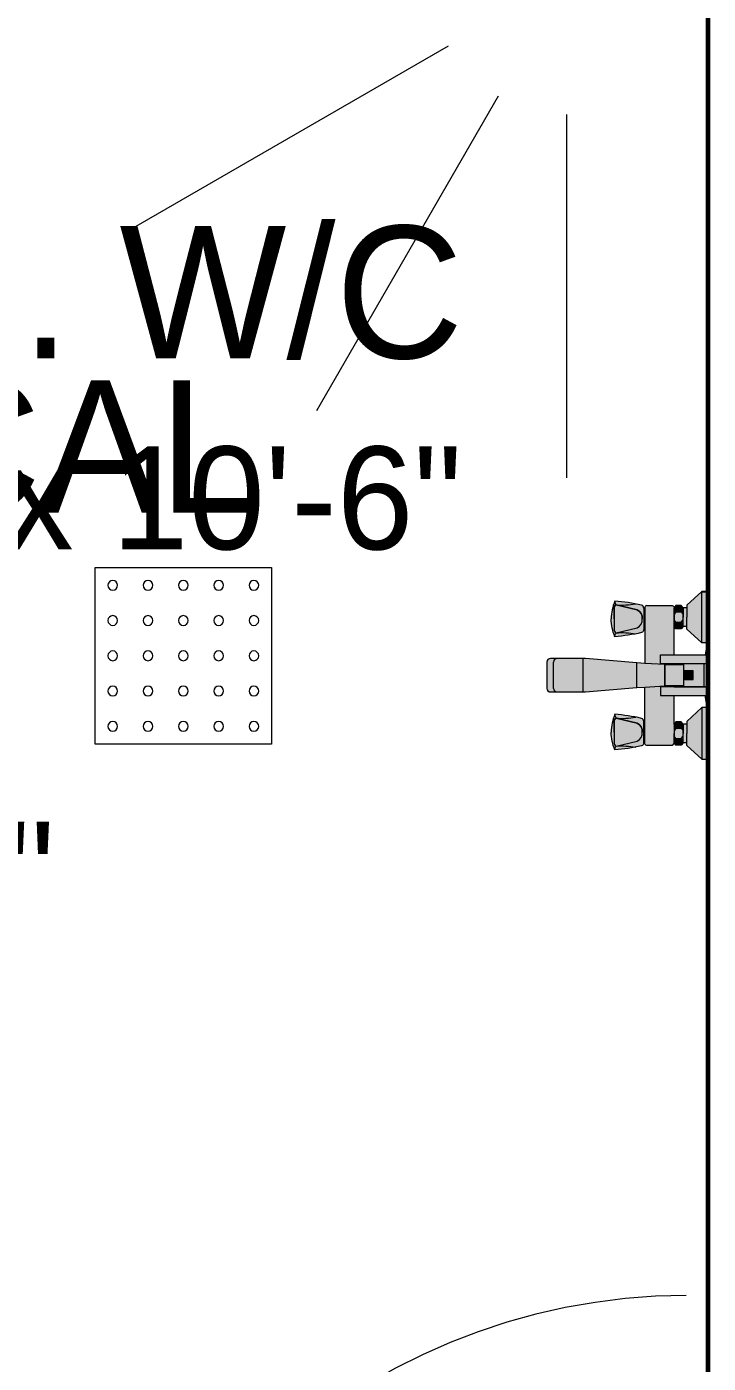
# Model space of a CAD drawing. Header units: feet. Extents: x 109753 to 150441, y 47761 to 75080.
# Drawn here: x 127911.8 to 127942.7, y 51290.9 to 51351.5 of the extents above; entities that cross this region are included whole.
import ezdxf

# ---------------------------------------------------------------- set-up
doc = ezdxf.new("R2010")
doc.units = ezdxf.units.FT
doc.header["$LTSCALE"] = 50
doc.header["$MEASUREMENT"] = 0
doc.linetypes.add('( Hidden )', pattern=[0.375, 0.25, -0.125])
for name, color, linetype, lineweight in [('A-Furniture', 175, 'Continuous', 0), ('DOORS', 7, 'Continuous', 15), ('HATCH', 9, 'Continuous', 9), ('TEXT', 181, 'Continuous', 13), ('WALL', 1, 'Continuous', 60)]:
    doc.layers.add(name, color=color, linetype=linetype, lineweight=lineweight)
doc.layers.add('WC-OUTL', color=7, linetype='Continuous')
doc.styles.add('GL_Imperial', font='GOTHIC.TTF', dxfattribs={"height": 8})

# ---------------------------------------------------------------- blocks, each defined once
blk = doc.blocks.new('*U536')
at = {"color": 9, "linetype": '( Hidden )', "lineweight": 0, "ltscale": 5, "true_color": 0xc7c8ca}
blk.add_line((0, 3), (30, 3), dxfattribs=at)
blk.add_arc((1, 1), 28, 270, 0, dxfattribs=at)
at = {"layer": 'DOORS'}
for p, q in [((0, 0), (0, 3)), ((2, 3), (0, 3)), ((2, 3), (2, 1)), ((28, 3), (28, 1)), ((28, 3), (30, 3)), ((30, 3), (30, 0)), ((1, 1), (1, 0)), ((2, 1), (1, 1)), ((1.057, 0.632), (1, 0.632)), ((1, 0.632), (1, -0.032)), ((1.057, 0.632), (1.057, -0.006)), ((28, 1), (29, 1)), ((29, 1), (29, 0)), ((1.611, 0.403), (1.159, -0.049)), ((1.651, 0.362), (1.182, -0.107)), ((1.651, 0.362), (1.611, 0.403)), ((1, 0), (0, 0)), ((29, 0), (30, 0))]:
    blk.add_line(p, q, dxfattribs=at)
at = {"layer": 'DOORS', "color": 8}
for p, q in [((20.031, -16.393), (20.541, -15.718)), ((20.07, -16.437), (20.589, -15.749)), ((20.152, -16.513), (20.698, -15.85)), ((20.254, -16.609), (20.822, -15.967)), ((20.458, -16.801), (21.065, -16.195)), ((20.563, -16.899), (21.189, -16.311)), ((20.854, -15.956), (20.865, -15.944)), ((20.975, -16.047), (20.865, -15.944)), ((20.975, -16.047), (21.085, -16.15)), ((21.073, -16.162), (21.085, -16.15)), ((19.593, -16.498), (19.967, -16.722)), ((19.75, -16.645), (20.023, -16.775)), ((19.916, -16.801), (20.084, -16.833)), ((20.048, -16.925), (20.151, -16.895)), ((20.058, -16.667), (20.135, -16.584)), ((20.076, -16.684), (20.153, -16.601)), ((20.113, -16.719), (20.191, -16.636)), ((20.159, -17.029), (20.182, -16.924)), ((20.172, -16.773), (20.249, -16.691)), ((20.302, -16.896), (20.38, -16.814)), ((20.361, -16.951), (20.438, -16.868)), ((20.398, -16.986), (20.476, -16.903)), ((20.416, -17.003), (20.493, -16.92)), ((20.645, -16.975), (21.298, -16.412)), ((20.691, -17.012), (21.331, -16.459)), ((18.965, -17.168), (19.214, -17.526)), ((19.123, -17.315), (19.27, -17.579)), ((19.289, -17.471), (19.331, -17.637)), ((20.292, -17.153), (20.249, -16.987)), ((20.458, -17.308), (20.31, -17.044)), ((20.615, -17.455), (20.367, -17.097)), ((18.89, -17.612), (18.249, -18.165)), ((18.935, -17.648), (18.283, -18.211)), ((19.017, -17.725), (18.391, -18.312)), ((19.119, -17.82), (18.515, -18.429)), ((19.324, -18.012), (18.759, -18.657)), ((19.429, -18.11), (18.883, -18.773)), ((19.164, -17.621), (19.087, -17.703)), ((19.182, -17.638), (19.105, -17.72)), ((19.22, -17.673), (19.143, -17.755)), ((19.278, -17.728), (19.201, -17.81)), ((19.409, -17.85), (19.332, -17.932)), ((19.467, -17.905), (19.39, -17.987)), ((19.421, -17.595), (19.398, -17.699)), ((19.505, -17.94), (19.428, -18.022)), ((19.532, -17.699), (19.429, -17.728)), ((19.523, -17.957), (19.446, -18.039)), ((19.664, -17.823), (19.496, -17.791)), ((19.83, -17.978), (19.558, -17.848)), ((19.988, -18.126), (19.614, -17.901)), ((18.507, -18.461), (18.495, -18.474)), ((18.605, -18.577), (18.495, -18.474)), ((18.605, -18.577), (18.715, -18.68)), ((18.727, -18.667), (18.715, -18.68)), ((19.51, -18.187), (18.991, -18.875)), ((19.549, -18.23), (19.04, -18.905))]:
    blk.add_line(p, q, dxfattribs=at)
at = {"layer": 'DOORS', "color": 1}
for p, q in [((20.038, -16.337), (20.488, -15.741)), ((20.573, -15.733), (20.943, -16.081)), ((20.618, -15.776), (20.638, -15.754)), ((20.638, -15.754), (20.964, -16.059)), ((21.314, -16.428), (20.943, -16.081)), ((21.289, -16.364), (20.964, -16.059)), ((21.269, -16.385), (21.289, -16.364)), ((19.457, -16.45), (19.463, -16.444)), ((19.544, -16.441), (19.881, -16.649)), ((19.881, -16.649), (19.886, -16.654)), ((19.966, -16.652), (19.963, -16.655)), ((20.043, -16.653), (20.237, -16.835)), ((20.045, -16.413), (20.357, -16.706)), ((20.051, -16.661), (20.129, -16.578)), ((20.125, -16.489), (20.121, -16.493)), ((20.124, -16.574), (20.314, -16.752)), ((20.431, -17.017), (20.237, -16.835)), ((20.505, -16.931), (20.314, -16.752)), ((20.67, -16.999), (20.357, -16.706)), ((20.423, -17.009), (20.5, -16.926)), ((20.59, -16.924), (20.585, -16.928)), ((20.747, -17.001), (21.312, -16.513)), ((18.909, -17.036), (18.903, -17.042)), ((18.905, -17.123), (19.135, -17.446)), ((19.135, -17.446), (19.14, -17.45)), ((19.143, -17.53), (19.146, -17.527)), ((20.437, -17.093), (20.435, -17.097)), ((20.445, -17.178), (20.441, -17.173)), ((20.675, -17.501), (20.445, -17.178)), ((18.834, -17.623), (18.268, -18.111)), ((18.91, -17.624), (19.223, -17.917)), ((18.991, -17.7), (18.995, -17.695)), ((19.076, -17.693), (19.266, -17.871)), ((19.158, -17.615), (19.081, -17.697)), ((19.149, -17.607), (19.343, -17.789)), ((19.536, -18.211), (19.223, -17.917)), ((19.457, -18.05), (19.266, -17.871)), ((19.538, -17.971), (19.343, -17.789)), ((19.529, -17.963), (19.452, -18.045)), ((19.455, -18.135), (19.459, -18.13)), ((19.615, -17.972), (19.618, -17.969)), ((19.7, -17.975), (19.695, -17.97)), ((20.037, -18.183), (19.7, -17.975)), ((20.123, -18.174), (20.117, -18.18)), ((20.672, -17.588), (20.678, -17.581)), ((18.266, -18.196), (18.637, -18.543)), ((18.312, -18.238), (18.291, -18.26)), ((18.291, -18.26), (18.617, -18.564)), ((18.942, -18.869), (18.617, -18.564)), ((19.008, -18.89), (18.637, -18.543)), ((19.542, -18.287), (19.092, -18.883)), ((18.962, -18.848), (18.942, -18.869))]:
    blk.add_line(p, q, dxfattribs=at)
at = {"layer": 'DOORS'}
blk.add_lwpolyline([(1.204, -0.085), (20.775, -18.819), (21.361, -18.233), (1.584, 0.295)], dxfattribs=at)
for radius in [0.111, 0.0537]:
    blk.add_circle((1.071, -0.116), radius, dxfattribs=at)
at = {"layer": 'DOORS', "color": 1}
for centre, start, end in [((20.534, -15.775), 46.86598, 142.94236), ((20.084, -16.371), 142.94236, 226.86598), ((19.505, -16.483), 46.86598, 136.86598), ((19.925, -16.612), 226.86598, 311.60874), ((20.004, -16.695), 46.86598, 131.60874), ((20.163, -16.532), 136.86598, 226.86598), ((20.544, -16.889), 226.86598, 316.86598), ((21.275, -16.47), 310.78961, 46.86598), ((18.944, -17.081), 136.86598, 226.86598), ((19.188, -17.565), 142.12323, 226.86598), ((19.101, -17.492), 322.12323, 46.86598), ((20.48, -17.132), 142.12323, 226.86598), ((20.392, -17.058), 322.12323, 46.86598), ((20.709, -16.958), 226.86598, 310.78961), ((20.636, -17.542), 316.86598, 46.86598), ((18.305, -18.154), 130.78961, 226.86598), ((18.871, -17.666), 46.86598, 130.78961), ((19.037, -17.734), 46.86598, 136.86598), ((19.418, -18.091), 316.86598, 46.86598), ((19.577, -17.929), 226.86598, 311.60874), ((19.656, -18.012), 46.86598, 131.60874), ((20.076, -18.141), 226.86598, 316.86598), ((19.497, -18.252), 322.94236, 46.86598), ((19.047, -18.848), 226.86598, 322.94236)]:
    blk.add_arc(centre, 0.0571, start, end, dxfattribs=at)
blk = doc.blocks.new('A$C5DD272C8')
at = {"lineweight": 0, "ltscale": 0.1}
blk.add_lwpolyline([(-100, 0), (100, 0), (100, 200), (-100, 200)], close=True, dxfattribs=at)
for centre in [(-80, 180), (-40, 180), (0, 180), (40, 180), (80, 180), (-80, 140), (-40, 140), (0, 140), (40, 140), (80, 140), (-80, 100), (-40, 100), (0, 100), (40, 100), (80, 100), (-80, 60), (-40, 60), (0, 60), (40, 60), (80, 60), (-80, 20), (-40, 20), (0, 20), (40, 20), (80, 20)]:
    blk.add_circle(centre, 5.52, dxfattribs=at)
blk = doc.blocks.new('*U861')
at = {"true_color": 0xffffff}
h = blk.add_hatch(color=7, dxfattribs=at)
h.dxf.hatch_style = 1
edge = h.paths.add_edge_path()
edge.add_arc((0.015, 0.1787), 0.004, 360, 450)
edge.add_line((0.015, 0.1827), (-0.015, 0.1827))
edge.add_arc((-0.015, 0.1787), 0.004, 90, 180)
edge.add_line((-0.019, 0.1787), (-0.019, 0.1717))
edge.add_line((-0.019, 0.1717), (-0.019, 0.1387))
edge.add_line((-0.019, 0.1387), (-0.014, 0.0807))
edge.add_line((-0.014, 0.0807), (-0.0134, 0.0716))
edge.add_line((-0.0134, 0.0716), (-0.0523, 0.0716))
edge.add_line((-0.0523, 0.0716), (-0.0523, 0.0728))
edge.add_arc((-0.0527, 0.077), 0.00417, 275.2861, 335.1491)
edge.add_arc((-0.2501, 0.1212), 0.2064, 347.1247, 355.6663)
edge.add_arc((-0.0658, 0.0528), 0.057, 67.8225, 88.6863)
edge.add_arc((-0.0632, 0.0528), 0.057, 91.3137, 112.1775)
edge.add_arc((0.1212, 0.1212), 0.2064, 184.3337, 192.8753)
edge.add_arc((-0.0763, 0.077), 0.00417, 204.8509, 264.7139)
edge.add_line((-0.0767, 0.0728), (-0.0767, 0.0716))
edge.add_arc((-0.0772, 0.0694), 0.00226, 76.3145, 180)
edge.add_line((-0.0795, 0.0694), (-0.0795, 0.0404))
edge.add_line((-0.0795, 0.0404), (-0.0765, 0.0384))
edge.add_line((-0.0765, 0.0384), (-0.0791, 0.0364))
edge.add_line((-0.0791, 0.0364), (-0.0791, 0.0302))
edge.add_line((-0.0791, 0.0302), (-0.0765, 0.028))
edge.add_line((-0.0765, 0.028), (-0.0765, 0.0238))
edge.add_line((-0.0765, 0.0238), (-0.0795, 0.0238))
edge.add_line((-0.0795, 0.0238), (-0.0951, 0.007))
edge.add_line((-0.0951, 0.007), (-0.0951, -0.0004))
edge.add_line((-0.0951, -0.0004), (-0.0367, -0.0004))
edge.add_line((-0.0367, -0.0004), (-0.0367, 0.007))
edge.add_line((-0.0367, 0.007), (-0.0523, 0.0238))
edge.add_line((-0.0523, 0.0238), (-0.0553, 0.0238))
edge.add_line((-0.0553, 0.0238), (-0.0553, 0.028))
edge.add_line((-0.0553, 0.028), (-0.0527, 0.0302))
edge.add_line((-0.0527, 0.0302), (-0.0527, 0.0364))
edge.add_line((-0.0527, 0.0364), (-0.0553, 0.0384))
edge.add_line((-0.0553, 0.0384), (-0.023, 0.0384))
edge.add_line((-0.023, 0.0384), (-0.023, 0.0031))
edge.add_line((-0.023, 0.0031), (-0.0319, 0.0017))
edge.add_line((-0.0319, 0.0017), (-0.0319, 0))
edge.add_line((-0.0319, 0), (-0.023, 0))
edge.add_line((-0.023, 0), (-0.023, -0.0003))
edge.add_line((-0.023, -0.0003), (-0.013, -0.0003))
edge.add_line((-0.013, -0.0003), (-0.013, 0))
edge.add_line((-0.013, 0), (0.013, 0))
edge.add_line((0.013, 0), (0.013, -0.0003))
edge.add_line((0.013, -0.0003), (0.023, -0.0003))
edge.add_line((0.023, -0.0003), (0.023, 0))
edge.add_line((0.023, 0), (0.0319, 0))
edge.add_line((0.0319, 0), (0.0319, 0.0017))
edge.add_line((0.0319, 0.0017), (0.023, 0.0031))
edge.add_line((0.023, 0.0031), (0.023, 0.0384))
edge.add_line((0.023, 0.0384), (0.0553, 0.0384))
edge.add_line((0.0553, 0.0384), (0.0527, 0.0364))
edge.add_line((0.0527, 0.0364), (0.0527, 0.0302))
edge.add_line((0.0527, 0.0302), (0.0553, 0.028))
edge.add_line((0.0553, 0.028), (0.0553, 0.0238))
edge.add_line((0.0553, 0.0238), (0.0523, 0.0238))
edge.add_line((0.0523, 0.0238), (0.0367, 0.007))
edge.add_line((0.0367, 0.007), (0.0367, -0.0004))
edge.add_line((0.0367, -0.0004), (0.0951, -0.0004))
edge.add_line((0.0951, -0.0004), (0.0951, 0.007))
edge.add_line((0.0951, 0.007), (0.0795, 0.0238))
edge.add_line((0.0795, 0.0238), (0.0765, 0.0238))
edge.add_line((0.0765, 0.0238), (0.0765, 0.028))
edge.add_line((0.0765, 0.028), (0.0791, 0.0302))
edge.add_line((0.0791, 0.0302), (0.0791, 0.0364))
edge.add_line((0.0791, 0.0364), (0.0765, 0.0384))
edge.add_line((0.0765, 0.0384), (0.0769, 0.0384))
edge.add_arc((0.0769, 0.0404), 0.002, 270, 360)
edge.add_line((0.0789, 0.0404), (0.0789, 0.0694))
edge.add_arc((0.0767, 0.0694), 0.00226, 0, 103.6855)
edge.add_line((0.0761, 0.0716), (0.0761, 0.0728))
edge.add_arc((0.0757, 0.077), 0.00417, 275.2861, 335.1491)
edge.add_arc((-0.1217, 0.1212), 0.2064, 347.1247, 355.6663)
edge.add_arc((0.0626, 0.0528), 0.057, 67.8225, 88.6863)
edge.add_arc((0.0652, 0.0528), 0.057, 91.3137, 112.1775)
edge.add_arc((0.2496, 0.1212), 0.2064, 184.3337, 192.8753)
edge.add_arc((0.0521, 0.077), 0.00417, 204.8509, 264.7139)
edge.add_line((0.0517, 0.0728), (0.0517, 0.0716))
edge.add_line((0.0517, 0.0716), (0.0134, 0.0716))
edge.add_line((0.0134, 0.0716), (0.014, 0.0807))
edge.add_line((0.014, 0.0807), (0.019, 0.1387))
edge.add_line((0.019, 0.1387), (0.019, 0.1717))
edge.add_line((0.019, 0.1717), (0.019, 0.1787))
h = blk.add_hatch(color=7, dxfattribs=at)
h.dxf.hatch_style = 1
h.paths.add_polyline_path([(-0.019, 0.1417), (-0.019, 0.1717), (-0.019, 0.1787, -0.414214), (-0.015, 0.1827), (0.015, 0.1827, -0.414214), (0.019, 0.1787), (0.019, 0.1717), (0.019, 0.1417)])
h = blk.add_hatch(color=7, dxfattribs=at)
h.dxf.hatch_style = 1
h.paths.add_polyline_path([(-0.0443, 0.1056, 0.167018), (-0.0487, 0.1042, 0.256857), (-0.0527, 0.1064), (-0.0645, 0.1064), (-0.0763, 0.1064, 0.256857), (-0.0803, 0.1042, 0.167018), (-0.0847, 0.1056, -0.091288), (-0.0645, 0.1098, -0.091288)])
h = blk.add_hatch(color=7, dxfattribs=at)
h.dxf.hatch_style = 1
h.paths.add_polyline_path([(0.0521, 0.1064, 0.256857), (0.0481, 0.1042, 0.167018), (0.0437, 0.1056, -0.091288), (0.0639, 0.1098, -0.091288), (0.0841, 0.1056, 0.167018), (0.0797, 0.1042, 0.256857), (0.0757, 0.1064), (0.0639, 0.1064)])
h = blk.add_hatch(color=7, dxfattribs=at)
h.dxf.hatch_style = 1
h.paths.add_polyline_path([(-0.0815, 0.0819, -0.029008), (-0.0847, 0.1056, -0.167018), (-0.0803, 0.1042, -0.059643)])
h = blk.add_hatch(color=7, dxfattribs=at)
h.dxf.hatch_style = 1
h.paths.add_polyline_path([(-0.0487, 0.1042, -0.167018), (-0.0443, 0.1056, -0.029008), (-0.0475, 0.0819, -0.059643)])
h = blk.add_hatch(color=7, dxfattribs=at)
h.dxf.hatch_style = 1
h.paths.add_polyline_path([(0.0469, 0.0819, -0.029008), (0.0437, 0.1056, -0.167018), (0.0481, 0.1042, -0.059643)])
h = blk.add_hatch(color=7, dxfattribs=at)
h.dxf.hatch_style = 1
h.paths.add_polyline_path([(0.0797, 0.1042, -0.167018), (0.0841, 0.1056, -0.029008), (0.0809, 0.0819, -0.059643)])
h = blk.add_hatch(color=7, dxfattribs=at)
h.dxf.hatch_style = 1
h.paths.add_polyline_path([(-0.0134, 0.0716), (-0.014, 0.0807), (0.014, 0.0807), (0.0134, 0.0716), (0.012, 0.0487), (-0.012, 0.0487)])
h = blk.add_hatch(color=7, dxfattribs=at)
h.dxf.hatch_style = 1
h.paths.add_polyline_path([(-0.0134, 0.0716), (-0.012, 0.0487), (-0.012, 0.0384), (-0.013, 0.0384), (-0.013, 0.0537), (-0.023, 0.0537), (-0.023, 0.0384), (-0.0557, 0.0384), (-0.0659, 0.0384), (-0.0739, 0.0384), (-0.0765, 0.0384), (-0.0795, 0.0404), (-0.0795, 0.0694, -0.486035), (-0.0767, 0.0716), (-0.0523, 0.0716)])
h = blk.add_hatch(color=7, dxfattribs=at)
h.dxf.hatch_style = 1
h.paths.add_polyline_path([(0.0517, 0.0716), (0.0761, 0.0716, -0.486035), (0.0789, 0.0694), (0.0789, 0.0404, -0.414214), (0.0769, 0.0384), (0.0759, 0.0384), (0.0659, 0.0384), (0.0579, 0.0384), (0.0553, 0.0384), (0.023, 0.0384), (0.023, 0.0537), (0.013, 0.0537), (0.013, 0.0384), (0.012, 0.0384), (0.012, 0.0487), (0.0134, 0.0716)])
h = blk.add_hatch(color=7, dxfattribs=at)
h.dxf.hatch_style = 1
h.paths.add_polyline_path([(-0.013, 0.0046), (-0.013, 0.0017), (-0.013, -0.0003), (-0.023, -0.0003), (-0.023, 0), (-0.023, 0.0031), (-0.023, 0.0384), (-0.023, 0.0537), (-0.013, 0.0537), (-0.013, 0.0384)])
h = blk.add_hatch(color=7, dxfattribs=at)
h.dxf.hatch_style = 1
h.paths.add_polyline_path([(0.023, 0.0031), (0.023, -0.0003), (0.013, -0.0003), (0.013, 0), (0.013, 0.0046), (0.013, 0.0384), (0.013, 0.0537), (0.023, 0.0537), (0.023, 0.0384)])
h = blk.add_hatch(color=7, dxfattribs=at)
h.dxf.hatch_style = 1
h.paths.add_polyline_path([(-0.0717, 0.0302), (-0.0739, 0.028), (-0.0765, 0.028), (-0.0791, 0.0302), (-0.0791, 0.0364), (-0.0765, 0.0384), (-0.0739, 0.0384), (-0.0717, 0.0364)])
h = blk.add_hatch(color=7, dxfattribs=at)
h.dxf.hatch_style = 1
h.paths.add_polyline_path([(-0.0601, 0.0364), (-0.0579, 0.0384), (-0.0553, 0.0384), (-0.0527, 0.0364), (-0.0527, 0.0302), (-0.0553, 0.028), (-0.0579, 0.028), (-0.0601, 0.0302)])
h = blk.add_hatch(color=7, dxfattribs=at)
h.dxf.hatch_style = 1
h.paths.add_polyline_path([(0.0527, 0.0364), (0.0553, 0.0384), (0.0579, 0.0384), (0.0601, 0.0364), (0.0601, 0.0302), (0.0579, 0.028), (0.0553, 0.028), (0.0527, 0.0302)])
h = blk.add_hatch(color=7, dxfattribs=at)
h.dxf.hatch_style = 1
h.paths.add_polyline_path([(0.0717, 0.0364), (0.0739, 0.0384), (0.0765, 0.0384), (0.0791, 0.0364), (0.0791, 0.0302), (0.0765, 0.028), (0.0739, 0.028), (0.0717, 0.0302)])
h = blk.add_hatch(color=7, dxfattribs=at)
h.dxf.hatch_style = 1
h.paths.add_polyline_path([(-0.0659, 0.0238), (-0.0553, 0.0238), (-0.0523, 0.0238), (-0.0367, 0.007), (-0.0951, 0.007), (-0.0795, 0.0238), (-0.0765, 0.0238)])
h = blk.add_hatch(color=7, dxfattribs=at)
h.dxf.hatch_style = 1
h.paths.add_polyline_path([(0.005, 0.0277), (0.005, 0.0166), (-0.005, 0.0166), (-0.005, 0.0277)])
h = blk.add_hatch(color=7, dxfattribs=at)
h.dxf.hatch_style = 1
h.paths.add_polyline_path([(0.0367, 0.007), (0.0523, 0.0238), (0.0553, 0.0238), (0.0659, 0.0238), (0.0765, 0.0238), (0.0795, 0.0238), (0.0951, 0.007)])
h = blk.add_hatch(color=7, dxfattribs=at)
h.dxf.hatch_style = 1
h.paths.add_polyline_path([(-0.023, 0.0017), (-0.0319, 0.0017), (-0.023, 0.0031)])
h = blk.add_hatch(color=7, dxfattribs=at)
h.dxf.hatch_style = 1
h.paths.add_polyline_path([(0.013, 0.0017), (0, 0.0017), (-0.013, 0.0017), (-0.013, 0.0046), (0.0125, 0.0046), (0.013, 0.0046)])
h = blk.add_hatch(color=7, dxfattribs=at)
h.dxf.hatch_style = 1
h.paths.add_polyline_path([(0.0319, 0.0017), (0.023, 0.0017), (0.023, 0.0031)])
at = {"color": 252, "lineweight": 5}
for p, q in [((0.015, 0.1757), (-0.015, 0.1757)), ((0.019, 0.1417), (-0.019, 0.1417)), ((-0.014, 0.0807), (0.014, 0.0807))]:
    blk.add_line(p, q, dxfattribs=at)
for p, q in [((-0.0523, 0.0716), (-0.0134, 0.0716)), ((0.0517, 0.0716), (0.0134, 0.0716)), ((-0.013, 0.0384), (-0.012, 0.0384)), ((0.013, 0.0384), (0.012, 0.0384))]:
    blk.add_line(p, q)
for points in [[(0.0134, 0.0716), (0.014, 0.0807), (0.019, 0.1387), (0.019, 0.1717), (0.019, 0.1787, 0.414214), (0.015, 0.1827), (-0.015, 0.1827, 0.414214), (-0.019, 0.1787)], [(-0.0767, 0.0728, -0.267309), (-0.0801, 0.0752, -0.037287), (-0.0847, 0.1056, -0.091288), (-0.0645, 0.1098, -2.64258)], [(-0.0523, 0.0728, 0.267309), (-0.0489, 0.0752, 0.037287), (-0.0443, 0.1056, 0.091288), (-0.0645, 0.1098, 2.64258)], [(0.0517, 0.0728, -0.267309), (0.0483, 0.0752, -0.037287), (0.0437, 0.1056, -0.091288), (0.0639, 0.1098, -2.64258)], [(0.0761, 0.0728, 0.267309), (0.0795, 0.0752, 0.037287), (0.0841, 0.1056, 0.091288), (0.0639, 0.1098, 2.64258)], [(-0.0765, 0.0384), (-0.0795, 0.0404), (-0.0795, 0.0694, -0.486035), (-0.0767, 0.0716)], [(0.0789, 0.0694), (0.0789, 0.0404, -0.414214), (0.0769, 0.0384), (0.0759, 0.0384)], [(0.0789, 0.0694, 0.486035), (0.0761, 0.0716)]]:
    blk.add_lwpolyline(points, format="xyb")
for points in [[(-0.019, 0.1787), (-0.019, 0.1717), (-0.019, 0.1387), (-0.014, 0.0807), (-0.0134, 0.0716)], [(0.0759, 0.0716), (0.0761, 0.0716)], [(-0.0765, 0.028), (-0.0791, 0.0302), (-0.0791, 0.0364), (-0.0765, 0.0384)], [(-0.0557, 0.0384), (-0.023, 0.0384)], [(-0.0553, 0.028), (-0.0527, 0.0302), (-0.0527, 0.0364), (-0.0553, 0.0384)], [(-0.023, 0.0384), (-0.023, 0.0031)], [(-0.013, 0.0046), (-0.013, 0.0384)], [(-0.005, 0.0277), (-0.012, 0.0277), (-0.012, 0.0384)], [(0.012, 0.0384), (0.012, 0.0277), (0.005, 0.0277)], [(0.013, 0.0046), (0.013, 0.0384)], [(0.023, 0.0384), (0.023, 0.0031)], [(0.023, 0.0384), (0.0553, 0.0384)], [(0.0553, 0.028), (0.0527, 0.0302), (0.0527, 0.0364), (0.0553, 0.0384)], [(0.0553, 0.0384), (0.0659, 0.0384)], [(0.0765, 0.0384), (0.0659, 0.0384)], [(0.0765, 0.028), (0.0791, 0.0302), (0.0791, 0.0364), (0.0765, 0.0384)], [(-0.0951, 0.007), (-0.0795, 0.0238), (-0.0765, 0.0238)], [(-0.0765, 0.0238), (-0.0765, 0.028)], [(-0.0553, 0.0238), (-0.0553, 0.028)], [(-0.0367, 0.007), (-0.0523, 0.0238), (-0.0553, 0.0238)], [(0.0367, 0.007), (0.0523, 0.0238), (0.0553, 0.0238)], [(0.0553, 0.0238), (0.0553, 0.028)], [(0.0765, 0.0238), (0.0765, 0.028)], [(0.0951, 0.007), (0.0795, 0.0238), (0.0765, 0.0238)], [(-0.0951, 0.007), (-0.0951, -0.0004)], [(-0.0951, -0.0004), (-0.0367, -0.0004), (-0.0367, 0.007)], [(-0.0319, 0.0017), (-0.023, 0.0031)], [(-0.0319, 0.0017), (-0.0319, 0)], [(-0.023, 0), (-0.0319, 0)], [(-0.023, 0), (-0.023, -0.0003), (-0.013, -0.0003)], [(-0.013, -0.0003), (-0.013, 0)], [(0.013, 0), (-0.013, 0)], [(0.013, 0.0046), (0.0125, 0.0046)], [(0.023, 0), (0.023, -0.0003), (0.013, -0.0003)], [(0.013, -0.0003), (0.013, 0)], [(0.0319, 0.0017), (0.023, 0.0031)], [(0.0319, 0), (0.023, 0)], [(0.0319, 0.0017), (0.0319, 0)], [(0.0951, -0.0004), (0.0367, -0.0004), (0.0367, 0.007)]]:
    blk.add_lwpolyline(points)
for points in [[(-0.0645, 0.1064), (-0.0763, 0.1064, 0.256857), (-0.0803, 0.1042), (-0.0747, 0.0802, 0.295314), (-0.0645, 0.0744, 0.695222)], [(-0.0645, 0.1064), (-0.0527, 0.1064, -0.256857), (-0.0487, 0.1042), (-0.0543, 0.0802, -0.295314), (-0.0645, 0.0744, -0.695222)], [(0.0639, 0.1064), (0.0521, 0.1064, 0.256857), (0.0481, 0.1042), (0.0537, 0.0802, 0.295314), (0.0639, 0.0744, 0.695222)], [(0.0639, 0.1064), (0.0757, 0.1064, -0.256857), (0.0797, 0.1042), (0.0741, 0.0802, -0.295314), (0.0639, 0.0744, -0.695222)], [(-0.0847, 0.1056, -0.167018), (-0.0803, 0.1042, -0.059643), (-0.0815, 0.0819, 3.293794)], [(-0.0443, 0.1056, 0.167018), (-0.0487, 0.1042, 0.059643), (-0.0475, 0.0819, -3.293794)], [(0.0437, 0.1056, -0.167018), (0.0481, 0.1042, -0.059643), (0.0469, 0.0819, 3.293794)], [(0.0841, 0.1056, 0.167018), (0.0797, 0.1042, 0.059643), (0.0809, 0.0819, -3.293794)]]:
    blk.add_lwpolyline(points, format="xyb", dxfattribs=at)
at = {"ltscale": 0.1}
for points in [[(-0.0487, 0.1042, 0.256857), (-0.0527, 0.1064), (-0.0645, 0.1064), (-0.0763, 0.1064, 0.256857), (-0.0803, 0.1042), (-0.0747, 0.0802, 0.295314), (-0.0645, 0.0744, 0.295314), (-0.0543, 0.0802)], [(0.0757, 0.1064), (0.0639, 0.1064), (0.0521, 0.1064, 0.256857), (0.0481, 0.1042), (0.0537, 0.0802, 0.295314), (0.0639, 0.0744, 0.295314), (0.0741, 0.0802), (0.0797, 0.1042, 0.256857)]]:
    blk.add_lwpolyline(points, format="xyb", close=True, dxfattribs=at)
at = {"color": 252, "lineweight": 5}
for points in [[(-0.0767, 0.0716), (-0.0767, 0.0728)], [(-0.0523, 0.0728), (-0.0523, 0.0716)], [(0.0517, 0.0728), (0.0517, 0.0716)], [(0.0761, 0.0716), (0.0761, 0.0728)], [(-0.012, 0.0487), (0.012, 0.0487)], [(-0.0765, 0.028), (-0.0659, 0.028)], [(-0.0765, 0.0238), (-0.0659, 0.0238)], [(-0.0553, 0.028), (-0.0659, 0.028)], [(-0.0553, 0.0238), (-0.0659, 0.0238)], [(-0.005, 0.0276), (-0.005, 0.0166), (0.005, 0.0166), (0.005, 0.0276)], [(0.0553, 0.028), (0.0659, 0.028)], [(0.0553, 0.0238), (0.0659, 0.0238)], [(0.0765, 0.028), (0.0659, 0.028)], [(0.0765, 0.0238), (0.0659, 0.0238)], [(-0.0367, 0.007), (-0.0951, 0.007)], [(-0.023, 0.0017), (-0.0319, 0.0017)], [(0.0125, 0.0046), (-0.013, 0.0046)], [(0, 0.0017), (-0.013, 0.0017)], [(0, 0.0017), (0.013, 0.0017)], [(0.023, 0.0017), (0.0319, 0.0017)], [(0.0367, 0.007), (0.0951, 0.007)]]:
    blk.add_lwpolyline(points, dxfattribs=at)
at = {"color": 7}
for points in [[(-0.0767, 0.0728), (-0.0523, 0.0728)], [(-0.0134, 0.0716), (-0.012, 0.0487)], [(0.012, 0.0487), (0.0134, 0.0716)], [(0.0761, 0.0728), (0.0517, 0.0728)], [(-0.013, 0.0384), (-0.013, 0.0537), (-0.023, 0.0537), (-0.023, 0.0384)], [(-0.012, 0.0384), (-0.012, 0.0487)], [(0.012, 0.0487), (0.012, 0.0384)], [(0.013, 0.0384), (0.013, 0.0537), (0.023, 0.0537), (0.023, 0.0384)], [(-0.0765, 0.0384), (-0.0659, 0.0384)], [(-0.0553, 0.0384), (-0.0659, 0.0384)], [(0.0553, 0.0384), (0.0759, 0.0384)], [(0.005, 0.0277), (-0.005, 0.0277)], [(-0.023, 0.0031), (-0.023, 0)], [(-0.013, 0), (-0.013, 0.0046)], [(0.013, 0), (0.013, 0.0046)], [(0.023, 0.0031), (0.023, 0)]]:
    blk.add_lwpolyline(points, dxfattribs=at)
for points in [[(-0.0767, 0.0716), (-0.0523, 0.0716, 0.298825)], [(0.0761, 0.0716), (0.0517, 0.0716, -0.298825)]]:
    blk.add_lwpolyline(points, format="xyb", dxfattribs=at)
at = {"ltscale": 0.1}
for points in [[(0.012, 0.0487), (-0.012, 0.0487), (-0.012, 0.0384), (-0.013, 0.0384), (-0.013, 0.0046), (-0.013, 0.0017), (0, 0.0017), (0.013, 0.0017), (0.013, 0.0046), (0.013, 0.0384), (0.012, 0.0384)], [(-0.0659, 0.0384), (-0.0739, 0.0384), (-0.0717, 0.0364), (-0.0717, 0.0302), (-0.0739, 0.028), (-0.0659, 0.028), (-0.0579, 0.028), (-0.0601, 0.0302), (-0.0601, 0.0364), (-0.0579, 0.0384)], [(0.0659, 0.0384), (0.0579, 0.0384), (0.0601, 0.0364), (0.0601, 0.0302), (0.0579, 0.028), (0.0659, 0.028), (0.0739, 0.028), (0.0717, 0.0302), (0.0717, 0.0364), (0.0739, 0.0384)], [(0.005, 0.0277), (-0.005, 0.0277), (-0.005, 0.0166), (0.005, 0.0166)]]:
    blk.add_lwpolyline(points, close=True, dxfattribs=at)
at = {"color": 15, "lineweight": 9}
for points in [[(-0.0739, 0.0384), (-0.0717, 0.0364), (-0.0717, 0.0302), (-0.0739, 0.028)], [(-0.0717, 0.0364), (-0.0689, 0.0384)], [(-0.0601, 0.0364), (-0.0629, 0.0384)], [(-0.0579, 0.0384), (-0.0601, 0.0364), (-0.0601, 0.0302), (-0.0579, 0.028)], [(0.0579, 0.0384), (0.0601, 0.0364), (0.0601, 0.0302), (0.0579, 0.028)], [(0.0601, 0.0364), (0.0629, 0.0384)], [(0.0717, 0.0364), (0.0689, 0.0384)], [(0.0739, 0.0384), (0.0717, 0.0364), (0.0717, 0.0302), (0.0739, 0.028)], [(-0.0717, 0.0302), (-0.0689, 0.028)], [(-0.0601, 0.0302), (-0.0629, 0.028)], [(0.0601, 0.0302), (0.0629, 0.028)], [(0.0717, 0.0302), (0.0689, 0.028)]]:
    blk.add_lwpolyline(points, dxfattribs=at)
at = {"color": 252, "lineweight": 5}
for centre, start, end in [((-0.015, 0.171), 90, 180), ((0.015, 0.171), 0, 90)]:
    blk.add_arc(centre, 0.004, start, end, dxfattribs=at)
at = {"layer": 'WC-OUTL'}
blk.add_lwpolyline([(0.0951, 0.007), (0.0951, -0.0004)], dxfattribs=at)

msp = doc.modelspace()

# ---------------------------------------------------------------- linework, layer by layer
at = {"layer": 'HATCH'}
for p, q in [((127930.926, 51350.625), (127916.655, 51342.386)), ((127933.195, 51348.355), (127924.956, 51334.085)), ((127936.295, 51347.525), (127936.295, 51331.046))]:
    msp.add_line(p, q, dxfattribs=at)
at = {"layer": 'WALL'}
msp.add_line((127942.722, 51262.965), (127942.722, 51393.024), dxfattribs=at)

# ---------------------------------------------------------------- block references
at = {"layer": 'A-Furniture', "rotation": 90}
for name, p, xscale, yscale, zscale in [('A$C5DD272C8', (127922.909, 51322.978), -0.0400000000000151, 0.0400000000000151, 0.04000000000001475), ('*U861', (127942.706, 51322.097), 40.00000000001511, 40.00000000001511, 40.00000000001511)]:
    msp.add_blockref(name, p, dxfattribs=dict(at, xscale=xscale, yscale=yscale, zscale=zscale))
at = {"layer": 'WALL', "rotation": 180}
msp.add_blockref('*U536', (127942.722, 51266.965), dxfattribs=at)

# ---------------------------------------------------------------- texts
at = {"layer": 'TEXT', "char_height": 8, "attachment_point": 1, "style": 'GL_Imperial'}
for s, insert, width in [('\\pi4.61782;{\\H0.75x;ATT. W/C\\P\\pi4.86862;\\H0.77778x;5\'-0" x 10\'-6"}', (127891.782, 51342.473), 44.94196), ('\\pi3.30931;{\\H0.75x;ELECTRICAL \\P\\pi13.28008;ROOM\\P\\pi8.70559;\\H0.77778x;5\'-0" x 13\'-0"}', (127869.465, 51335.466), 52.61591)]:
    msp.add_mtext(s, dxfattribs=dict(at, insert=insert, width=width))

doc.saveas('drawing.dxf')
